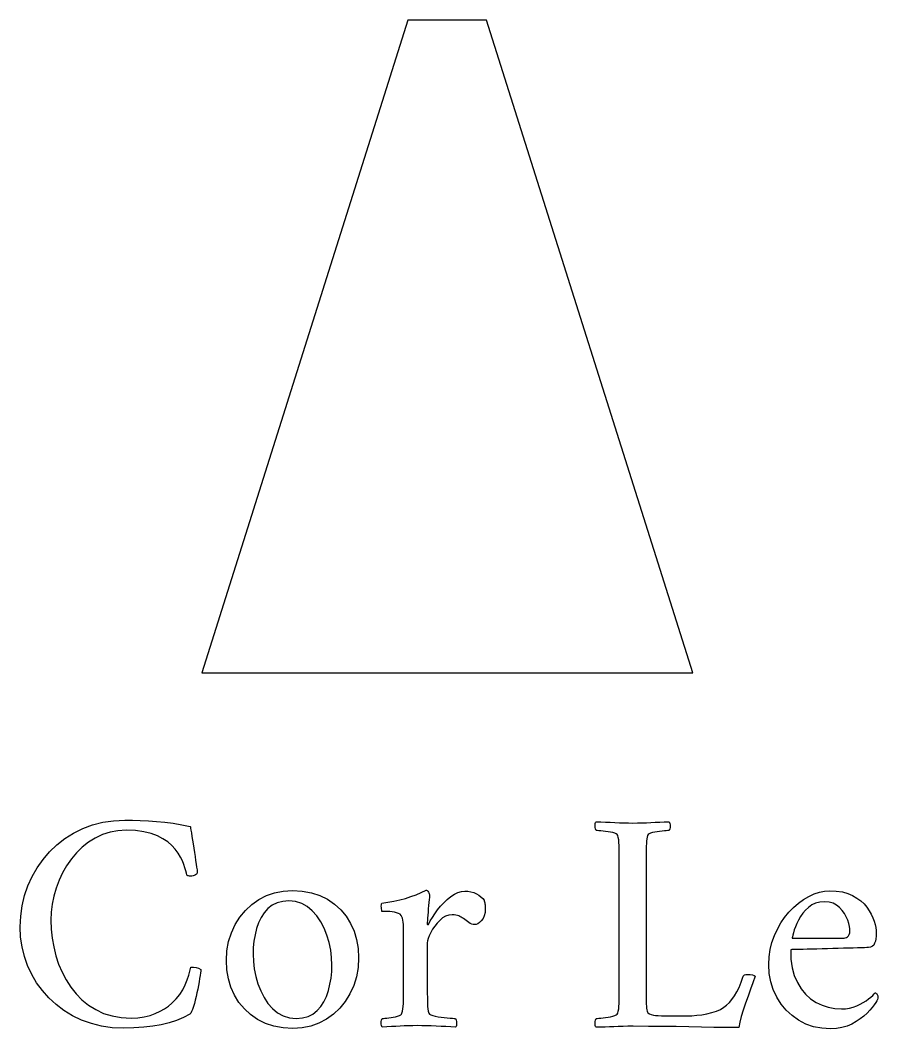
# Model space of a CAD drawing. Header units: millimetres. Extents: x -4 to 95, y -64 to 50.
# Drawn here: x 31.65 to 40.38, y -3.63 to 6.65 of the extents above; entities that cross this region are included whole.
import ezdxf

# ---------------------------------------------------------------- set-up
doc = ezdxf.new("R2010")
doc.units = ezdxf.units.MM
doc.layers.add('CUT_OUTER', color=1, linetype='Continuous')
doc.layers.add('TEXT', color=5, linetype='Continuous')

msp = doc.modelspace()

# ---------------------------------------------------------------- linework, layer by layer
at = {"layer": 'CUT_OUTER'}
msp.add_lwpolyline([(33.5, 0), (38.5, 0), (36.4, 6.6499), (35.6, 6.6499)], close=True, dxfattribs=at)
at = {"layer": 'TEXT'}
for points in [[(32.7161, -1.5), (32.7945, -1.5008), (32.8746, -1.5032), (32.9566, -1.5073), (33.0403, -1.5129), (33.1253, -1.521), (33.2109, -1.5323), (33.2971, -1.5468), (33.3839, -1.5645), (33.3846, -1.5686), (33.3867, -1.581), (33.3902, -1.6017), (33.3952, -1.6306), (33.4009, -1.6651), (33.4069, -1.7024), (33.413, -1.7425), (33.4194, -1.7855), (33.4257, -1.8288), (33.4319, -1.8702), (33.4378, -1.9095), (33.4435, -1.9468), (33.4485, -1.9793), (33.452, -2.0044), (33.4541, -2.0221), (33.4548, -2.0323), (33.4548, -2.0387), (33.4516, -2.0452), (33.4452, -2.0516), (33.4355, -2.0581), (33.424, -2.0637), (33.4121, -2.0677), (33.3998, -2.0702), (33.3871, -2.071), (33.3762, -2.0704), (33.3661, -2.0685), (33.3569, -2.0655), (33.3484, -2.0613), (33.3441, -2.0411), (33.3375, -2.0161), (33.3287, -1.9863), (33.3177, -1.9516), (33.3032, -1.9141), (33.2839, -1.8758), (33.2597, -1.8367), (33.2306, -1.7968), (33.1957, -1.758), (33.1536, -1.7222), (33.1045, -1.6894), (33.0484, -1.6597), (32.9839, -1.635), (32.9097, -1.6173), (32.8258, -1.6068), (32.7323, -1.6032), (32.6472, -1.6082), (32.5661, -1.623), (32.4891, -1.6477), (32.4161, -1.6823), (32.3477, -1.7252), (32.2843, -1.775), (32.2259, -1.8317), (32.1726, -1.8952), (32.1248, -1.9639), (32.0831, -2.0363), (32.0474, -2.1123), (32.0177, -2.1919), (31.9945, -2.2735), (31.9778, -2.3552), (31.9678, -2.4372), (31.9645, -2.5194), (31.9676, -2.6109), (31.977, -2.7016), (31.9926, -2.7915), (32.0145, -2.8806), (32.0427, -2.9672), (32.0774, -3.0496), (32.1185, -3.1277), (32.1661, -3.2016), (32.2202, -3.2698), (32.2806, -3.3306), (32.3476, -3.3843), (32.421, -3.4306), (32.5009, -3.468), (32.5875, -3.4948), (32.6807, -3.5108), (32.7806, -3.5161), (32.8505, -3.5133), (32.9149, -3.5048), (32.9739, -3.4907), (33.0274, -3.471), (33.0761, -3.4474), (33.1206, -3.4218), (33.1608, -3.3942), (33.1968, -3.3645), (33.2403, -3.3214), (33.2774, -3.2758), (33.3081, -3.2278), (33.3323, -3.1774), (33.3516, -3.1274), (33.3677, -3.0806), (33.3806, -3.0371), (33.3903, -2.9968), (33.4171, -2.996), (33.4427, -3), (33.4671, -3.0089), (33.4903, -3.0226), (33.4896, -3.0367), (33.4875, -3.0565), (33.484, -3.0819), (33.479, -3.1129), (33.4731, -3.1475), (33.4665, -3.1835), (33.4594, -3.2209), (33.4516, -3.2597), (33.4433, -3.2981), (33.4347, -3.3343), (33.4256, -3.3682), (33.4161, -3.4), (33.4067, -3.4278), (33.3976, -3.45), (33.3889, -3.4665), (33.3806, -3.4774), (33.3139, -3.5107), (33.2427, -3.5395), (33.1671, -3.5639), (33.0871, -3.5839), (33.0014, -3.5994), (32.9089, -3.6105), (32.8095, -3.6171), (32.7032, -3.6194), (32.5895, -3.6142), (32.4806, -3.5988), (32.3766, -3.5731), (32.2774, -3.5371), (32.184, -3.4921), (32.0972, -3.4395), (32.017, -3.3792), (31.9435, -3.3113), (31.8774, -3.2369), (31.8194, -3.1573), (31.7694, -3.0724), (31.7274, -2.9823), (31.6943, -2.888), (31.6706, -2.7907), (31.6564, -2.6904), (31.6516, -2.5871), (31.6566, -2.4775), (31.6714, -2.3714), (31.6961, -2.2686), (31.7306, -2.1694), (31.7741, -2.0745), (31.8254, -1.9851), (31.8846, -1.9011), (31.9516, -1.8226), (32.0259, -1.7509), (32.1069, -1.6875), (32.1945, -1.6324), (32.2887, -1.5855), (32.3886, -1.5481), (32.4931, -1.5214), (32.6023, -1.5053), (32.7161, -1.5)], [(38.0258, -3.2355), (38.0258, -3.2391), (38.0258, -3.2435), (38.0258, -3.2488), (38.0258, -3.2548), (38.0258, -3.2705), (38.0258, -3.2883), (38.0258, -3.3084), (38.0258, -3.3306), (38.026, -3.3535), (38.0266, -3.3754), (38.0276, -3.3963), (38.029, -3.4161), (38.031, -3.4335), (38.0339, -3.4468), (38.0375, -3.456), (38.0419, -3.4613), (38.059, -3.4715), (38.0778, -3.4794), (38.0985, -3.4852), (38.121, -3.4887), (38.1477, -3.4908), (38.181, -3.4923), (38.2211, -3.4932), (38.2677, -3.4935), (38.4452, -3.4935), (38.4914, -3.4922), (38.5399, -3.4883), (38.5906, -3.4818), (38.6435, -3.4726), (38.6949, -3.4606), (38.7407, -3.4456), (38.7811, -3.4275), (38.8161, -3.4065), (38.8447, -3.3835), (38.8722, -3.3565), (38.8987, -3.3254), (38.9242, -3.2903), (38.9485, -3.25), (38.9714, -3.2032), (38.9928, -3.15), (39.0129, -3.0903), (39.0181, -3.0819), (39.0274, -3.0758), (39.0407, -3.0722), (39.0581, -3.071), (39.0847, -3.0722), (39.1065, -3.0758), (39.1234, -3.0819), (39.1355, -3.0903), (39.1124, -3.1558), (39.0883, -3.2234), (39.0632, -3.2929), (39.0371, -3.3645), (39.0128, -3.4345), (38.9931, -3.4992), (38.9781, -3.5587), (38.9677, -3.6129), (38.8405, -3.6125), (38.7137, -3.6113), (38.5873, -3.6093), (38.4613, -3.6065), (38.3315, -3.6036), (38.1935, -3.6016), (38.0476, -3.6004), (37.8935, -3.6), (37.8401, -3.6003), (37.7895, -3.6012), (37.7417, -3.6027), (37.6968, -3.6048), (37.6528, -3.607), (37.6081, -3.6085), (37.5625, -3.6094), (37.5161, -3.6097), (37.5106, -3.602), (37.5069, -3.5919), (37.5049, -3.5794), (37.5048, -3.5645), (37.5061, -3.5496), (37.5085, -3.5371), (37.5118, -3.527), (37.5161, -3.5194), (37.5278, -3.5191), (37.5435, -3.5181), (37.5633, -3.5166), (37.5871, -3.5145), (37.6126, -3.5116), (37.6375, -3.5077), (37.6618, -3.5027), (37.6855, -3.4968), (37.7061, -3.4901), (37.7214, -3.4831), (37.7311, -3.4756), (37.7355, -3.4677), (37.7412, -3.447), (37.7456, -3.4234), (37.7485, -3.397), (37.75, -3.3677), (37.7507, -3.3365), (37.7512, -3.304), (37.7515, -3.2704), (37.7516, -3.2355), (37.7516, -1.8903), (37.7515, -1.8553), (37.7512, -1.8214), (37.7507, -1.7884), (37.75, -1.7565), (37.7485, -1.7265), (37.7456, -1.6996), (37.7412, -1.6757), (37.7355, -1.6548), (37.7311, -1.6458), (37.7214, -1.6379), (37.7061, -1.6313), (37.6855, -1.6258), (37.6618, -1.6213), (37.6375, -1.6173), (37.6126, -1.614), (37.5871, -1.6113), (37.5633, -1.6092), (37.5435, -1.6077), (37.5278, -1.6068), (37.5161, -1.6065), (37.5118, -1.5988), (37.5085, -1.5887), (37.5061, -1.5762), (37.5048, -1.5613), (37.5049, -1.5464), (37.5069, -1.5339), (37.5106, -1.5238), (37.5161, -1.5161), (37.5643, -1.5178), (37.6121, -1.5198), (37.6595, -1.5219), (37.7065, -1.5242), (37.753, -1.5263), (37.7992, -1.5278), (37.845, -1.5287), (37.8903, -1.529), (37.9368, -1.5287), (37.9827, -1.5278), (38.0279, -1.5263), (38.0726, -1.5242), (38.1174, -1.5219), (38.1633, -1.5198), (38.2102, -1.5178), (38.2581, -1.5161), (38.2636, -1.5238), (38.2673, -1.5339), (38.2693, -1.5464), (38.2694, -1.5613), (38.268, -1.5762), (38.2657, -1.5887), (38.2624, -1.5988), (38.2581, -1.6065), (38.2464, -1.6068), (38.2306, -1.6077), (38.2109, -1.6092), (38.1871, -1.6113), (38.1617, -1.614), (38.1371, -1.6173), (38.1133, -1.6213), (38.0903, -1.6258), (38.0702, -1.6313), (38.0548, -1.6379), (38.0444, -1.6458), (38.0387, -1.6548), (38.0344, -1.6722), (38.031, -1.6919), (38.0287, -1.7141), (38.0274, -1.7387), (38.0267, -1.7651), (38.0262, -1.7927), (38.0259, -1.8216), (38.0258, -1.8516), (38.0258, -1.8565), (38.0258, -1.8613), (38.0258, -1.8661), (38.0258, -1.871), (38.0258, -1.8758), (38.0258, -1.8806), (38.0258, -1.8855), (38.0258, -1.8903)], [(34.4226, -2.2161), (34.5237, -2.2218), (34.6173, -2.2387), (34.7035, -2.2669), (34.7823, -2.3065), (34.853, -2.3556), (34.9153, -2.4129), (34.9692, -2.4782), (35.0145, -2.5516), (35.0505, -2.6317), (35.0762, -2.7169), (35.0916, -2.8075), (35.0968, -2.9032), (35.0913, -3.0023), (35.075, -3.0964), (35.0478, -3.1854), (35.0097, -3.2694), (34.9621, -3.3466), (34.9065, -3.4153), (34.8427, -3.4756), (34.771, -3.5274), (34.6927, -3.5691), (34.6097, -3.5988), (34.5218, -3.6166), (34.429, -3.6226), (34.3291, -3.6168), (34.2359, -3.5996), (34.1493, -3.5709), (34.0694, -3.5306), (33.9972, -3.4806), (33.9339, -3.4226), (33.8794, -3.3565), (33.8339, -3.2823), (33.7979, -3.2015), (33.7722, -3.1157), (33.7568, -3.0249), (33.7516, -2.929), (33.7572, -2.83), (33.7738, -2.7363), (33.8015, -2.6478), (33.8403, -2.5645), (33.8886, -2.4881), (33.9448, -2.4202), (34.0088, -2.3607), (34.0806, -2.3097), (34.1589, -2.2687), (34.2419, -2.2395), (34.3298, -2.222), (34.4226, -2.2161)], [(36.1806, -2.2226), (36.2109, -2.2243), (36.2403, -2.2294), (36.269, -2.238), (36.2968, -2.25), (36.3222, -2.2644), (36.3435, -2.2802), (36.3609, -2.2975), (36.3742, -2.3161), (36.3772, -2.3232), (36.3798, -2.3315), (36.3821, -2.3409), (36.3839, -2.3516), (36.3853, -2.3631), (36.3863, -2.375), (36.3869, -2.3873), (36.3871, -2.4), (36.3846, -2.4405), (36.377, -2.475), (36.3644, -2.5034), (36.3468, -2.5258), (36.3275, -2.5427), (36.3101, -2.5548), (36.2945, -2.5621), (36.2806, -2.5645), (36.2647, -2.5631), (36.2492, -2.5589), (36.2341, -2.5518), (36.2194, -2.5419), (36.205, -2.531), (36.1911, -2.521), (36.1776, -2.5117), (36.1645, -2.5032), (36.1531, -2.4955), (36.1415, -2.4883), (36.1297, -2.4818), (36.1177, -2.4758), (36.1043, -2.4709), (36.0883, -2.4673), (36.0697, -2.4652), (36.0484, -2.4645), (36.0152, -2.468), (35.9835, -2.4786), (35.9531, -2.4963), (35.9242, -2.521), (35.8973, -2.5499), (35.873, -2.5802), (35.8513, -2.612), (35.8323, -2.6452), (35.8167, -2.677), (35.8056, -2.7048), (35.799, -2.7286), (35.7968, -2.7484), (35.7968, -3.2355), (35.7969, -3.2704), (35.7972, -3.304), (35.7977, -3.3365), (35.7984, -3.3677), (35.7999, -3.397), (35.8028, -3.4234), (35.8072, -3.447), (35.8129, -3.4677), (35.8194, -3.4756), (35.8323, -3.4831), (35.8516, -3.4901), (35.8774, -3.4968), (35.9069, -3.5027), (35.9371, -3.5077), (35.9681, -3.5116), (36, -3.5145), (36.0294, -3.5166), (36.0532, -3.5181), (36.0714, -3.5191), (36.0839, -3.5194), (36.0882, -3.527), (36.0915, -3.5371), (36.0939, -3.5496), (36.0952, -3.5645), (36.0951, -3.5794), (36.0931, -3.5919), (36.0894, -3.602), (36.0839, -3.6097), (36.0353, -3.6066), (35.9863, -3.6036), (35.9369, -3.6009), (35.8871, -3.5984), (35.8375, -3.5963), (35.7887, -3.5948), (35.7407, -3.5939), (35.6935, -3.5935), (35.6488, -3.5939), (35.6048, -3.5948), (35.5617, -3.5963), (35.5194, -3.5984), (35.4766, -3.6009), (35.4323, -3.6036), (35.3863, -3.6066), (35.3387, -3.6097), (35.3332, -3.602), (35.3294, -3.5919), (35.3275, -3.5794), (35.3274, -3.5645), (35.3287, -3.5496), (35.331, -3.5371), (35.3344, -3.527), (35.3387, -3.5194), (35.3501, -3.5191), (35.3649, -3.5181), (35.3832, -3.5166), (35.4048, -3.5145), (35.4279, -3.5116), (35.4504, -3.5077), (35.4723, -3.5027), (35.4935, -3.4968), (35.5121, -3.4901), (35.5258, -3.4831), (35.5347, -3.4756), (35.5387, -3.4677), (35.5445, -3.447), (35.5488, -3.4234), (35.5517, -3.397), (35.5532, -3.3677), (35.5539, -3.3365), (35.5544, -3.304), (35.5547, -3.2704), (35.5548, -3.2355), (35.5548, -2.6484), (35.5547, -2.631), (35.5544, -2.6113), (35.5539, -2.5891), (35.5532, -2.5645), (35.5517, -2.5401), (35.5488, -2.5185), (35.5445, -2.4998), (35.5387, -2.4839), (35.5317, -2.4705), (35.5202, -2.4593), (35.5042, -2.4503), (35.4839, -2.4435), (35.4613, -2.4385), (35.4387, -2.4347), (35.4161, -2.4321), (35.3935, -2.4306), (35.373, -2.4299), (35.3565, -2.4294), (35.344, -2.4291), (35.3355, -2.429), (35.3339, -2.4242), (35.3323, -2.4161), (35.3306, -2.4048), (35.329, -2.3903), (35.3282, -2.3754), (35.329, -2.3629), (35.3315, -2.3528), (35.3355, -2.3452), (35.3964, -2.3361), (35.4565, -2.325), (35.5157, -2.3119), (35.5742, -2.2968), (35.6308, -2.2794), (35.6847, -2.2597), (35.7357, -2.2375), (35.7839, -2.2129), (35.7902, -2.2141), (35.7964, -2.2177), (35.8023, -2.2238), (35.8081, -2.2323), (35.813, -2.2415), (35.8165, -2.25), (35.8186, -2.2577), (35.8194, -2.2645), (35.819, -2.2728), (35.8177, -2.2879), (35.8157, -2.3099), (35.8129, -2.3387), (35.8098, -2.3711), (35.8069, -2.4036), (35.8041, -2.4364), (35.8016, -2.4694), (35.7995, -2.4995), (35.798, -2.5238), (35.7971, -2.5422), (35.7968, -2.5548), (35.7971, -2.5591), (35.798, -2.5621), (35.7995, -2.5639), (35.8016, -2.5645), (35.8039, -2.5643), (35.806, -2.5637), (35.808, -2.5627), (35.8097, -2.5613), (35.8275, -2.5267), (35.8488, -2.4907), (35.8735, -2.4533), (35.9016, -2.4145), (35.9324, -2.3764), (35.9649, -2.3411), (35.9993, -2.3087), (36.0355, -2.279), (36.0724, -2.2543), (36.1089, -2.2367), (36.145, -2.2261), (36.1806, -2.2226)], [(39.4968, -2.8194), (39.4998, -2.9153), (39.5121, -3.0032), (39.5337, -3.0831), (39.5645, -3.1548), (39.603, -3.2182), (39.6476, -3.273), (39.6982, -3.3191), (39.7548, -3.3565), (39.8157, -3.3854), (39.879, -3.406), (39.9448, -3.4184), (40.0129, -3.4226), (40.0554, -3.4207), (40.096, -3.4149), (40.1345, -3.4053), (40.171, -3.3919), (40.205, -3.376), (40.2363, -3.3589), (40.2647, -3.3405), (40.2903, -3.321), (40.3127, -3.3019), (40.3315, -3.2851), (40.3466, -3.2705), (40.3581, -3.2581), (40.3602, -3.2588), (40.3633, -3.2609), (40.3674, -3.2644), (40.3726, -3.2694), (40.3775, -3.2755), (40.381, -3.2827), (40.3832, -3.2908), (40.3839, -3.3), (40.3827, -3.3133), (40.379, -3.3274), (40.373, -3.3423), (40.3645, -3.3581), (40.348, -3.3818), (40.3274, -3.4077), (40.3028, -3.4358), (40.2742, -3.4661), (40.2415, -3.4967), (40.2048, -3.5254), (40.1641, -3.5523), (40.1194, -3.5774), (40.0708, -3.5986), (40.0185, -3.6137), (39.9627, -3.6228), (39.9032, -3.6258), (39.8139, -3.6204), (39.7298, -3.604), (39.651, -3.5768), (39.5774, -3.5387), (39.5103, -3.4913), (39.4508, -3.4363), (39.399, -3.3736), (39.3548, -3.3032), (39.3196, -3.2268), (39.2944, -3.146), (39.2792, -3.0607), (39.2742, -2.971), (39.2777, -2.8932), (39.2883, -2.8181), (39.3059, -2.7457), (39.3306, -2.6758), (39.3611, -2.6095), (39.396, -2.5476), (39.4353, -2.4901), (39.479, -2.4371), (39.5261, -2.389), (39.5754, -2.3464), (39.6269, -2.3092), (39.6806, -2.2774), (39.7351, -2.252), (39.7887, -2.2339), (39.8415, -2.223), (39.8935, -2.2194), (39.9614, -2.2224), (40.023, -2.2315), (40.0783, -2.2466), (40.1274, -2.2677), (40.171, -2.2933), (40.2097, -2.3218), (40.2435, -2.353), (40.2726, -2.3871), (40.2972, -2.4226), (40.3177, -2.4581), (40.3343, -2.4935), (40.3468, -2.529), (40.3559, -2.5631), (40.3625, -2.5944), (40.3664, -2.6228), (40.3677, -2.6484), (40.3667, -2.6804), (40.3637, -2.7089), (40.3587, -2.7337), (40.3516, -2.7548), (40.3417, -2.772), (40.3282, -2.7847), (40.3111, -2.7929), (40.2903, -2.7968), (40.2723, -2.7983), (40.2472, -2.7996), (40.215, -2.8007), (40.1758, -2.8016), (40.1316, -2.8025), (40.0843, -2.8036), (40.034, -2.8049), (39.9806, -2.8065), (39.926, -2.8081), (39.8718, -2.8097), (39.8179, -2.8113), (39.7645, -2.8129), (39.7133, -2.8144), (39.6661, -2.8157), (39.623, -2.8168), (39.5839, -2.8177), (39.5506, -2.8184), (39.525, -2.819), (39.5071, -2.8193), (39.4968, -2.8194)], [(34.3871, -2.3226), (34.3242, -2.3275), (34.2677, -2.3423), (34.2177, -2.367), (34.1742, -2.4016), (34.1367, -2.444), (34.1048, -2.4919), (34.0786, -2.5456), (34.0581, -2.6048), (34.0425, -2.6676), (34.0315, -2.7319), (34.0248, -2.7975), (34.0226, -2.8645), (34.0257, -2.9403), (34.0351, -3.0161), (34.0507, -3.0919), (34.0726, -3.1677), (34.1006, -3.2403), (34.1347, -3.3065), (34.1748, -3.3661), (34.221, -3.4194), (34.2729, -3.4631), (34.3302, -3.4944), (34.393, -3.5131), (34.4613, -3.5194), (34.5255, -3.5144), (34.5827, -3.4996), (34.6328, -3.4749), (34.6758, -3.4403), (34.7126, -3.3979), (34.744, -3.3496), (34.7699, -3.2955), (34.7903, -3.2355), (34.8058, -3.1722), (34.8169, -3.1081), (34.8236, -3.0431), (34.8258, -2.9774), (34.8226, -2.9003), (34.8129, -2.8238), (34.7968, -2.7479), (34.7742, -2.6726), (34.7456, -2.6007), (34.7113, -2.5351), (34.6714, -2.4757), (34.6258, -2.4226), (34.5746, -2.3788), (34.5177, -2.3476), (34.4552, -2.3288), (34.3871, -2.3226)], [(39.5129, -2.7032), (40.0258, -2.7032), (40.0398, -2.7022), (40.0528, -2.6992), (40.0648, -2.6942), (40.0758, -2.6871), (40.0852, -2.6774), (40.0923, -2.6645), (40.0973, -2.6484), (40.1, -2.629), (40.0998, -2.6077), (40.096, -2.5823), (40.0885, -2.5528), (40.0774, -2.5194), (40.0626, -2.4847), (40.044, -2.4516), (40.0215, -2.4202), (39.9952, -2.3903), (39.9644, -2.3649), (39.9286, -2.3468), (39.8878, -2.3359), (39.8419, -2.3323), (39.7942, -2.3358), (39.7508, -2.3464), (39.7119, -2.364), (39.6774, -2.3887), (39.6469, -2.4179), (39.6198, -2.4492), (39.5961, -2.4825), (39.5758, -2.5177), (39.5587, -2.553), (39.5444, -2.5863), (39.5329, -2.6175), (39.5242, -2.6468), (39.518, -2.6715), (39.5141, -2.6891), (39.5124, -2.6997), (39.5129, -2.7032)]]:
    msp.add_lwpolyline(points, close=True, dxfattribs=at)

doc.saveas('drawing.dxf')
